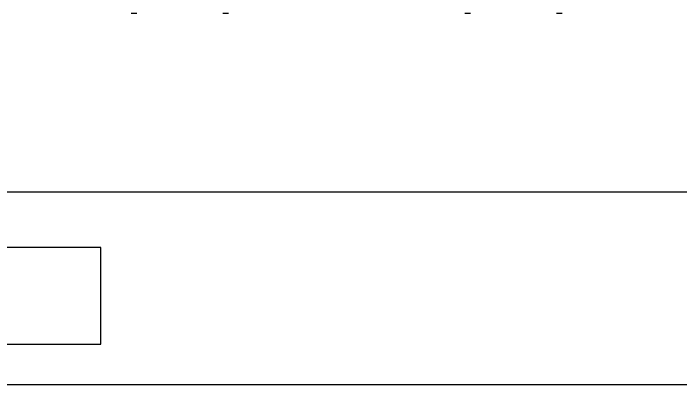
# Model space of a CAD drawing. Header units: millimetres. Extents: x 12275 to 14043, y 11466 to 13479.
# Drawn here: x 13015.5 to 13084.7, y 12792.5 to 12830.9 of the extents above; entities that cross this region are included whole.
import ezdxf

# ---------------------------------------------------------------- set-up
doc = ezdxf.new("R2010")
doc.units = ezdxf.units.MM

msp = doc.modelspace()

# ---------------------------------------------------------------- linework, layer by layer
at = {"color": 0, "linetype": 'Continuous'}
for p, q in [((13028.32001, 12830.94351), (13027.72375, 12830.94351)), ((13037.82915, 12830.94351), (13037.23289, 12830.94351)), ((13062.95493, 12830.94351), (13062.35866, 12830.94351)), ((13072.46406, 12830.94351), (13071.8678, 12830.94351))]:
    msp.add_line(p, q, dxfattribs=at)
at = {"color": 0}
for p, q in [((12894.27028, 12812.46096), (13274.27028, 12812.46096)), ((13024.57088, 12806.66964), (12984.57088, 12806.66964)), ((13024.57088, 12796.66964), (13024.57088, 12806.66964)), ((12984.57088, 12796.66964), (13024.57088, 12796.66964)), ((12894.27028, 12792.46096), (13274.27028, 12792.46096))]:
    msp.add_line(p, q, dxfattribs=at)

doc.saveas('drawing.dxf')
